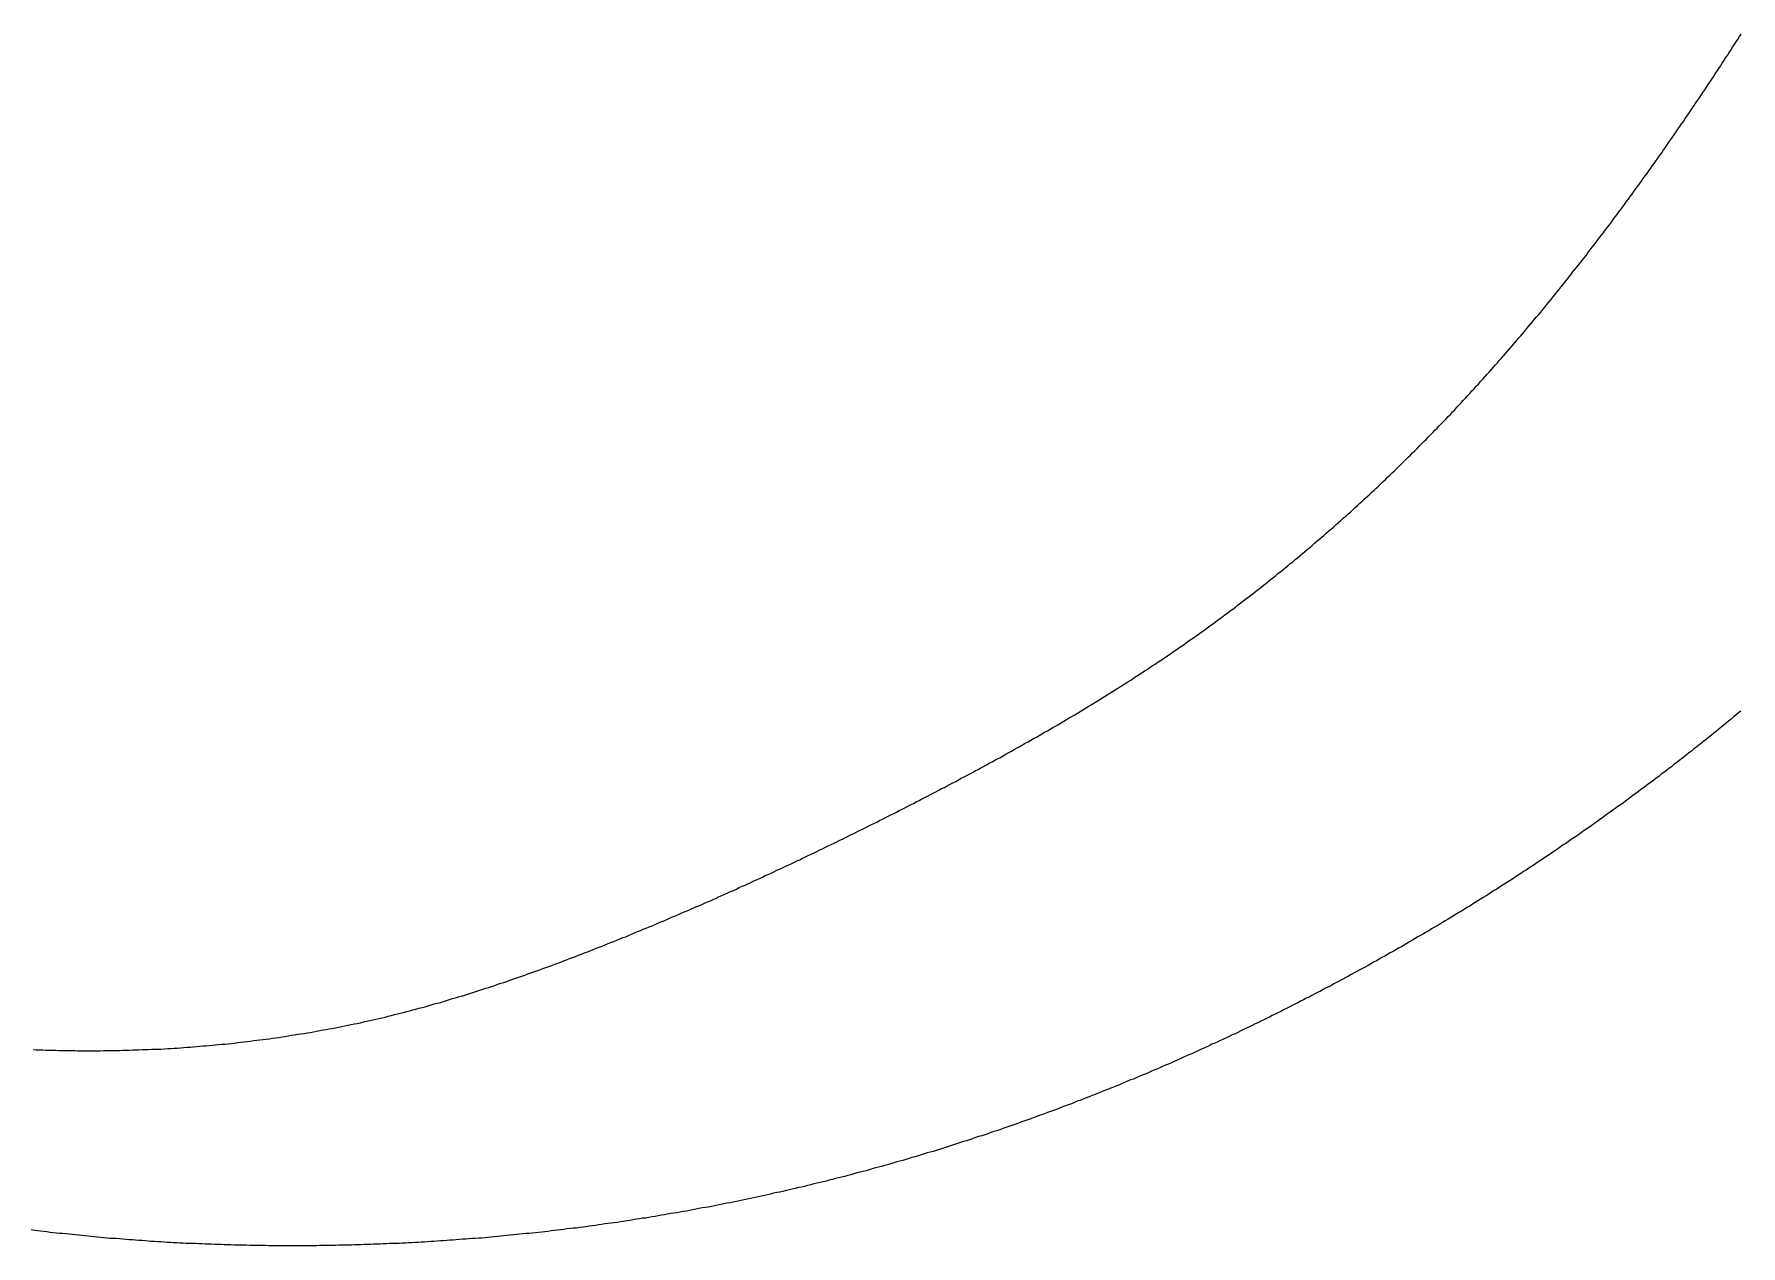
# Model space of a CAD drawing. Extents: x 63 to 788, y 423 to 1014.
# Drawn here: x 505.86 to 511.31, y 811.69 to 815.56 of the extents above; entities that cross this region are included whole.
import ezdxf

# ---------------------------------------------------------------- set-up
doc = ezdxf.new("R2010")
doc.units = 0
doc.header["$MEASUREMENT"] = 0
doc.layers.add('LAYER_1', color=7, linetype='CONTINUOUS')

msp = doc.modelspace()

# ---------------------------------------------------------------- linework, layer by layer
at = {"layer": 'LAYER_1', "color": 7}
for points in [[(505.8521, 812.314, 0), (505.8624, 812.313, 0), (505.8726, 812.313, 0), (505.8829, 812.313, 0), (505.8931, 812.312, 0), (505.9034, 812.312, 0), (505.9136, 812.312, 0), (505.9239, 812.312, 0), (505.9341, 812.311, 0), (505.9444, 812.311, 0), (505.9546, 812.311, 0), (505.9649, 812.311, 0), (505.9751, 812.311, 0), (505.9854, 812.311, 0), (505.9956, 812.31, 0), (506.0059, 812.31, 0), (506.0161, 812.31, 0), (506.0264, 812.31, 0), (506.0367, 812.31, 0), (506.0469, 812.31, 0), (506.0571, 812.31, 0), (506.0674, 812.31, 0), (506.0776, 812.311, 0), (506.0879, 812.311, 0), (506.0981, 812.311, 0), (506.1084, 812.311, 0), (506.1186, 812.311, 0), (506.1289, 812.311, 0), (506.1391, 812.312, 0), (506.1493, 812.312, 0), (506.1596, 812.312, 0), (506.1698, 812.313, 0), (506.1801, 812.313, 0), (506.1903, 812.313, 0), (506.2005, 812.314, 0), (506.2108, 812.314, 0), (506.221, 812.314, 0), (506.2312, 812.315, 0), (506.2414, 812.315, 0), (506.2517, 812.316, 0), (506.2619, 812.316, 0), (506.2721, 812.317, 0), (506.2823, 812.318, 0), (506.2925, 812.318, 0), (506.3027, 812.319, 0), (506.313, 812.319, 0), (506.3232, 812.32, 0), (506.3334, 812.321, 0), (506.3436, 812.322, 0), (506.3538, 812.322, 0), (506.364, 812.323, 0), (506.3741, 812.324, 0), (506.3843, 812.325, 0), (506.3945, 812.326, 0), (506.4047, 812.326, 0), (506.4149, 812.327, 0), (506.4251, 812.328, 0), (506.4352, 812.329, 0), (506.4454, 812.33, 0), (506.4556, 812.331, 0), (506.4657, 812.332, 0), (506.4759, 812.333, 0), (506.4861, 812.334, 0), (506.4962, 812.335, 0), (506.5064, 812.337, 0), (506.5165, 812.338, 0), (506.5266, 812.339, 0), (506.5368, 812.34, 0), (506.5469, 812.341, 0), (506.557, 812.343, 0), (506.5672, 812.344, 0), (506.5773, 812.345, 0), (506.5874, 812.346, 0), (506.5975, 812.348, 0), (506.6076, 812.349, 0), (506.6177, 812.351, 0), (506.6278, 812.352, 0), (506.6379, 812.353, 0), (506.648, 812.355, 0), (506.658, 812.356, 0), (506.6681, 812.358, 0), (506.6782, 812.36, 0), (506.6882, 812.361, 0), (506.6983, 812.363, 0), (506.7084, 812.364, 0), (506.7184, 812.366, 0), (506.7285, 812.368, 0), (506.7385, 812.369, 0), (506.7485, 812.371, 0), (506.7585, 812.373, 0), (506.7686, 812.375, 0), (506.7786, 812.377, 0), (506.7886, 812.378, 0), (506.7986, 812.38, 0), (506.8086, 812.382, 0), (506.8186, 812.384, 0), (506.8285, 812.386, 0), (506.8385, 812.388, 0), (506.8485, 812.39, 0), (506.8584, 812.392, 0), (506.8684, 812.394, 0), (506.8783, 812.396, 0), (506.8883, 812.398, 0), (506.8982, 812.4, 0), (506.9081, 812.403, 0), (506.9181, 812.405, 0), (506.928, 812.407, 0), (506.9379, 812.409, 0), (506.9478, 812.411, 0), (506.9577, 812.414, 0), (506.9676, 812.416, 0), (506.9774, 812.418, 0), (506.9873, 812.421, 0), (506.9972, 812.423, 0), (507.007, 812.426, 0), (507.0168, 812.428, 0), (507.0267, 812.431, 0), (507.0365, 812.433, 0), (507.0464, 812.436, 0), (507.0562, 812.438, 0), (507.066, 812.441, 0), (507.0758, 812.443, 0), (507.0856, 812.446, 0), (507.0954, 812.449, 0), (507.1051, 812.451, 0), (507.1149, 812.454, 0), (507.1247, 812.457, 0), (507.1344, 812.46, 0), (507.1442, 812.462, 0), (507.1539, 812.465, 0), (507.1637, 812.468, 0), (507.1734, 812.471, 0), (507.1831, 812.474, 0), (507.1929, 812.477, 0), (507.2026, 812.48, 0), (507.2123, 812.483, 0), (507.222, 812.485, 0), (507.2317, 812.488, 0), (507.2413, 812.491, 0), (507.251, 812.494, 0), (507.2607, 812.498, 0), (507.2704, 812.501, 0), (507.28, 812.504, 0), (507.2897, 812.507, 0), (507.2993, 812.51, 0), (507.3089, 812.513, 0), (507.3186, 812.516, 0), (507.3282, 812.519, 0), (507.3378, 812.523, 0), (507.3475, 812.526, 0), (507.3571, 812.529, 0), (507.3667, 812.532, 0), (507.3763, 812.536, 0), (507.3859, 812.539, 0), (507.3954, 812.542, 0), (507.405, 812.546, 0), (507.4146, 812.549, 0), (507.4242, 812.552, 0), (507.4337, 812.556, 0), (507.4433, 812.559, 0), (507.4528, 812.563, 0), (507.4624, 812.566, 0), (507.4719, 812.569, 0), (507.4814, 812.573, 0), (507.491, 812.576, 0), (507.5005, 812.58, 0), (507.51, 812.583, 0), (507.5195, 812.587, 0), (507.529, 812.59, 0), (507.5385, 812.594, 0), (507.548, 812.598, 0), (507.5575, 812.601, 0), (507.567, 812.605, 0), (507.5765, 812.608, 0), (507.586, 812.612, 0), (507.5954, 812.616, 0), (507.6049, 812.619, 0), (507.6144, 812.623, 0), (507.6238, 812.627, 0), (507.6333, 812.63, 0), (507.6427, 812.634, 0), (507.6522, 812.638, 0), (507.6616, 812.641, 0), (507.671, 812.645, 0), (507.6805, 812.649, 0), (507.6899, 812.653, 0), (507.6993, 812.656, 0), (507.7087, 812.66, 0), (507.7181, 812.664, 0), (507.7275, 812.668, 0), (507.7369, 812.672, 0), (507.7463, 812.675, 0), (507.7557, 812.679, 0), (507.7651, 812.683, 0), (507.7745, 812.687, 0), (507.7839, 812.691, 0), (507.7933, 812.695, 0), (507.8026, 812.699, 0), (507.812, 812.702, 0), (507.8214, 812.706, 0), (507.8307, 812.71, 0), (507.8401, 812.714, 0), (507.8494, 812.718, 0), (507.8588, 812.722, 0), (507.8681, 812.726, 0), (507.8774, 812.73, 0), (507.8868, 812.734, 0), (507.8961, 812.738, 0), (507.9054, 812.742, 0), (507.9147, 812.746, 0), (507.9241, 812.75, 0), (507.9334, 812.754, 0), (507.9427, 812.758, 0), (507.952, 812.762, 0), (507.9613, 812.766, 0), (507.9706, 812.77, 0), (507.9799, 812.774, 0), (507.9892, 812.778, 0), (507.9984, 812.782, 0), (508.0077, 812.786, 0), (508.017, 812.79, 0), (508.0263, 812.794, 0), (508.0355, 812.798, 0), (508.0448, 812.803, 0), (508.054, 812.807, 0), (508.0633, 812.811, 0), (508.0726, 812.815, 0), (508.0818, 812.819, 0), (508.091, 812.823, 0), (508.1003, 812.827, 0), (508.1095, 812.832, 0), (508.1188, 812.836, 0), (508.128, 812.84, 0), (508.1372, 812.844, 0), (508.1464, 812.848, 0), (508.1556, 812.853, 0), (508.1649, 812.857, 0), (508.1741, 812.861, 0), (508.1833, 812.865, 0), (508.1925, 812.87, 0), (508.2017, 812.874, 0), (508.2109, 812.878, 0), (508.2201, 812.882, 0), (508.2292, 812.887, 0), (508.2384, 812.891, 0), (508.2476, 812.895, 0), (508.2568, 812.9, 0), (508.266, 812.904, 0), (508.2751, 812.908, 0), (508.2843, 812.912, 0), (508.2934, 812.917, 0), (508.3026, 812.921, 0), (508.3118, 812.926, 0), (508.3209, 812.93, 0), (508.3301, 812.934, 0), (508.3392, 812.939, 0), (508.3483, 812.943, 0), (508.3575, 812.947, 0), (508.3666, 812.952, 0), (508.3757, 812.956, 0), (508.3849, 812.961, 0), (508.394, 812.965, 0), (508.4031, 812.969, 0), (508.4122, 812.974, 0), (508.4213, 812.978, 0), (508.4304, 812.983, 0), (508.4395, 812.987, 0), (508.4486, 812.992, 0), (508.4577, 812.996, 0), (508.4668, 813.001, 0), (508.4759, 813.005, 0), (508.485, 813.01, 0), (508.4941, 813.014, 0), (508.5032, 813.019, 0), (508.5123, 813.023, 0), (508.5213, 813.028, 0), (508.5304, 813.032, 0), (508.5395, 813.037, 0), (508.5486, 813.041, 0), (508.5576, 813.046, 0), (508.5667, 813.05, 0), (508.5757, 813.055, 0), (508.5848, 813.06, 0), (508.5938, 813.064, 0), (508.6029, 813.069, 0), (508.6119, 813.073, 0), (508.621, 813.078, 0), (508.63, 813.082, 0), (508.639, 813.087, 0), (508.6481, 813.092, 0), (508.6571, 813.096, 0), (508.6661, 813.101, 0), (508.6751, 813.106, 0), (508.6842, 813.11, 0), (508.6932, 813.115, 0), (508.7022, 813.12, 0), (508.7112, 813.124, 0), (508.7202, 813.129, 0), (508.7292, 813.134, 0), (508.7382, 813.138, 0), (508.7472, 813.143, 0), (508.7562, 813.148, 0), (508.7652, 813.152, 0), (508.7742, 813.157, 0), (508.7831, 813.162, 0), (508.7921, 813.167, 0), (508.8011, 813.171, 0), (508.8101, 813.176, 0), (508.819, 813.181, 0), (508.828, 813.186, 0), (508.8369, 813.19, 0), (508.8459, 813.195, 0), (508.8548, 813.2, 0), (508.8638, 813.205, 0), (508.8727, 813.209, 0), (508.8816, 813.214, 0), (508.8905, 813.219, 0), (508.8995, 813.224, 0), (508.9084, 813.229, 0), (508.9173, 813.234, 0), (508.9262, 813.239, 0), (508.9351, 813.243, 0), (508.944, 813.248, 0), (508.9529, 813.253, 0), (508.9617, 813.258, 0), (508.9706, 813.263, 0), (508.9795, 813.268, 0), (508.9883, 813.273, 0), (508.9972, 813.278, 0), (509.006, 813.283, 0), (509.0149, 813.288, 0), (509.0237, 813.293, 0), (509.0326, 813.298, 0), (509.0414, 813.303, 0), (509.0502, 813.308, 0), (509.059, 813.313, 0), (509.0678, 813.318, 0), (509.0766, 813.323, 0), (509.0854, 813.328, 0), (509.0942, 813.333, 0), (509.103, 813.338, 0), (509.1117, 813.343, 0), (509.1205, 813.348, 0), (509.1293, 813.353, 0), (509.138, 813.358, 0), (509.1467, 813.364, 0), (509.1555, 813.369, 0), (509.1642, 813.374, 0), (509.1729, 813.379, 0), (509.1816, 813.384, 0), (509.1903, 813.389, 0), (509.199, 813.395, 0), (509.2077, 813.4, 0), (509.2164, 813.405, 0), (509.2251, 813.41, 0), (509.2337, 813.416, 0), (509.2424, 813.421, 0), (509.251, 813.426, 0), (509.2597, 813.432, 0), (509.2683, 813.437, 0), (509.2769, 813.442, 0), (509.2855, 813.448, 0), (509.2941, 813.453, 0), (509.3027, 813.458, 0), (509.3113, 813.464, 0), (509.3199, 813.469, 0), (509.3284, 813.474, 0), (509.337, 813.48, 0), (509.3455, 813.485, 0), (509.3541, 813.491, 0), (509.3626, 813.496, 0), (509.3711, 813.502, 0), (509.3796, 813.507, 0), (509.3881, 813.513, 0), (509.3966, 813.518, 0), (509.4051, 813.524, 0), (509.4136, 813.529, 0), (509.422, 813.535, 0), (509.4305, 813.541, 0), (509.4389, 813.546, 0), (509.4473, 813.552, 0), (509.4558, 813.558, 0), (509.4642, 813.563, 0), (509.4726, 813.569, 0), (509.481, 813.575, 0), (509.4893, 813.58, 0), (509.4977, 813.586, 0), (509.506, 813.592, 0), (509.5144, 813.598, 0), (509.5227, 813.603, 0), (509.531, 813.609, 0), (509.5394, 813.615, 0), (509.5477, 813.621, 0), (509.5559, 813.627, 0), (509.5642, 813.632, 0), (509.5725, 813.638, 0), (509.5807, 813.644, 0), (509.589, 813.65, 0), (509.5972, 813.656, 0), (509.6054, 813.662, 0), (509.6137, 813.668, 0), (509.6219, 813.674, 0), (509.6301, 813.68, 0), (509.6382, 813.686, 0), (509.6464, 813.692, 0), (509.6546, 813.698, 0), (509.6627, 813.704, 0), (509.6708, 813.71, 0), (509.679, 813.716, 0), (509.6871, 813.722, 0), (509.6952, 813.728, 0), (509.7033, 813.735, 0), (509.7113, 813.741, 0), (509.7194, 813.747, 0), (509.7275, 813.753, 0), (509.7355, 813.759, 0), (509.7435, 813.765, 0), (509.7516, 813.772, 0), (509.7596, 813.778, 0), (509.7676, 813.784, 0), (509.7755, 813.79, 0), (509.7835, 813.797, 0), (509.7915, 813.803, 0), (509.7994, 813.809, 0), (509.8074, 813.816, 0), (509.8153, 813.822, 0), (509.8232, 813.828, 0), (509.8311, 813.835, 0), (509.839, 813.841, 0), (509.8469, 813.847, 0), (509.8548, 813.854, 0), (509.8626, 813.86, 0), (509.8705, 813.867, 0), (509.8783, 813.873, 0), (509.8861, 813.88, 0), (509.894, 813.886, 0), (509.9018, 813.893, 0), (509.9095, 813.899, 0), (509.9173, 813.906, 0), (509.9251, 813.912, 0), (509.9328, 813.919, 0), (509.9406, 813.925, 0), (509.9483, 813.932, 0), (509.956, 813.939, 0), (509.9637, 813.945, 0), (509.9714, 813.952, 0), (509.9791, 813.958, 0), (509.9868, 813.965, 0), (509.9944, 813.972, 0), (510.0021, 813.978, 0), (510.0097, 813.985, 0), (510.0173, 813.992, 0), (510.0249, 813.999, 0), (510.0325, 814.005, 0), (510.0401, 814.012, 0), (510.0477, 814.019, 0), (510.0552, 814.026, 0), (510.0628, 814.032, 0), (510.0703, 814.039, 0), (510.0778, 814.046, 0), (510.0853, 814.053, 0), (510.0928, 814.06, 0), (510.1003, 814.067, 0), (510.1078, 814.074, 0), (510.1153, 814.08, 0), (510.1227, 814.087, 0), (510.1301, 814.094, 0), (510.1376, 814.101, 0), (510.145, 814.108, 0), (510.1524, 814.115, 0), (510.1598, 814.122, 0), (510.1671, 814.129, 0), (510.1745, 814.136, 0), (510.1818, 814.143, 0), (510.1892, 814.15, 0), (510.1965, 814.157, 0), (510.2038, 814.164, 0), (510.2111, 814.171, 0), (510.2184, 814.178, 0), (510.2256, 814.185, 0), (510.2329, 814.192, 0), (510.2402, 814.2, 0), (510.2474, 814.207, 0), (510.2546, 814.214, 0), (510.2618, 814.221, 0), (510.269, 814.228, 0), (510.2762, 814.235, 0), (510.2834, 814.243, 0), (510.2905, 814.25, 0), (510.2977, 814.257, 0), (510.3048, 814.264, 0), (510.3119, 814.271, 0), (510.319, 814.279, 0), (510.3261, 814.286, 0), (510.3332, 814.293, 0), (510.3402, 814.3, 0), (510.3473, 814.308, 0), (510.3543, 814.315, 0), (510.3613, 814.322, 0), (510.3684, 814.33, 0), (510.3754, 814.337, 0), (510.3823, 814.344, 0), (510.3893, 814.352, 0), (510.3963, 814.359, 0), (510.4032, 814.367, 0), (510.4102, 814.374, 0), (510.4171, 814.381, 0), (510.424, 814.389, 0), (510.4309, 814.396, 0), (510.4378, 814.404, 0), (510.4447, 814.411, 0), (510.4515, 814.419, 0), (510.4584, 814.426, 0), (510.4652, 814.434, 0), (510.472, 814.441, 0), (510.4788, 814.449, 0), (510.4856, 814.456, 0), (510.4924, 814.464, 0), (510.4992, 814.471, 0), (510.506, 814.479, 0), (510.5127, 814.486, 0), (510.5195, 814.494, 0), (510.5262, 814.502, 0), (510.5329, 814.509, 0), (510.5396, 814.517, 0), (510.5463, 814.524, 0), (510.553, 814.532, 0), (510.5596, 814.54, 0), (510.5663, 814.547, 0), (510.5729, 814.555, 0), (510.5796, 814.563, 0), (510.5862, 814.57, 0), (510.5928, 814.578, 0), (510.5994, 814.586, 0), (510.606, 814.594, 0), (510.6125, 814.601, 0), (510.6191, 814.609, 0), (510.6257, 814.617, 0), (510.6322, 814.625, 0), (510.6387, 814.632, 0), (510.6452, 814.64, 0), (510.6517, 814.648, 0), (510.6582, 814.656, 0), (510.6647, 814.663, 0), (510.6712, 814.671, 0), (510.6777, 814.679, 0), (510.6841, 814.687, 0), (510.6905, 814.695, 0), (510.697, 814.703, 0), (510.7034, 814.71, 0), (510.7098, 814.718, 0), (510.7162, 814.726, 0), (510.7226, 814.734, 0), (510.7289, 814.742, 0), (510.7353, 814.75, 0), (510.7416, 814.758, 0), (510.748, 814.766, 0), (510.7543, 814.774, 0), (510.7606, 814.782, 0), (510.7669, 814.79, 0), (510.7732, 814.798, 0), (510.7795, 814.806, 0), (510.7858, 814.813, 0), (510.7921, 814.821, 0), (510.7983, 814.829, 0), (510.8046, 814.837, 0), (510.8108, 814.845, 0), (510.817, 814.853, 0), (510.8232, 814.862, 0), (510.8294, 814.87, 0), (510.8356, 814.878, 0), (510.8418, 814.886, 0), (510.848, 814.894, 0), (510.8541, 814.902, 0), (510.8603, 814.91, 0), (510.8664, 814.918, 0), (510.8726, 814.926, 0), (510.8787, 814.934, 0), (510.8848, 814.942, 0), (510.8909, 814.95, 0), (510.897, 814.958, 0), (510.9031, 814.967, 0), (510.9091, 814.975, 0), (510.9152, 814.983, 0), (510.9212, 814.991, 0), (510.9273, 814.999, 0), (510.9333, 815.007, 0), (510.9393, 815.015, 0), (510.9453, 815.024, 0), (510.9514, 815.032, 0), (510.9573, 815.04, 0), (510.9633, 815.048, 0), (510.9693, 815.056, 0), (510.9753, 815.065, 0), (510.9812, 815.073, 0), (510.9872, 815.081, 0), (510.9931, 815.089, 0), (510.999, 815.098, 0), (511.005, 815.106, 0), (511.0109, 815.114, 0), (511.0168, 815.122, 0), (511.0227, 815.131, 0), (511.0285, 815.139, 0), (511.0344, 815.147, 0), (511.0403, 815.155, 0), (511.0461, 815.164, 0), (511.052, 815.172, 0), (511.0578, 815.18, 0), (511.0636, 815.189, 0), (511.0695, 815.197, 0), (511.0753, 815.205, 0), (511.0811, 815.214, 0), (511.0869, 815.222, 0), (511.0926, 815.23, 0), (511.0984, 815.239, 0), (511.1042, 815.247, 0), (511.1099, 815.255, 0), (511.1157, 815.264, 0), (511.1214, 815.272, 0), (511.1272, 815.28, 0), (511.1329, 815.289, 0), (511.1386, 815.297, 0), (511.1443, 815.305, 0), (511.15, 815.314, 0), (511.1557, 815.322, 0), (511.1614, 815.331, 0), (511.1671, 815.339, 0), (511.1727, 815.347, 0), (511.1784, 815.356, 0), (511.184, 815.364, 0), (511.1897, 815.373, 0), (511.1953, 815.381, 0), (511.2009, 815.39, 0), (511.2065, 815.398, 0), (511.2122, 815.406, 0), (511.2178, 815.415, 0), (511.2234, 815.423, 0), (511.2289, 815.432, 0), (511.2345, 815.44, 0), (511.2401, 815.449, 0), (511.2457, 815.457, 0), (511.2512, 815.466, 0), (511.2568, 815.474, 0), (511.2623, 815.483, 0), (511.2679, 815.491, 0), (511.2734, 815.5, 0), (511.2789, 815.508, 0), (511.2844, 815.517, 0), (511.2899, 815.525, 0), (511.2954, 815.534, 0), (511.3009, 815.542, 0), (511.3064, 815.551, 0), (511.3119, 815.559, 0)], [(511.3109, 813.396, 0), (511.3031, 813.39, 0), (511.2953, 813.383, 0), (511.2875, 813.377, 0), (511.2796, 813.37, 0), (511.2718, 813.364, 0), (511.264, 813.357, 0), (511.2561, 813.351, 0), (511.2482, 813.344, 0), (511.2403, 813.338, 0), (511.2325, 813.332, 0), (511.2246, 813.325, 0), (511.2166, 813.319, 0), (511.2087, 813.313, 0), (511.2008, 813.306, 0), (511.1929, 813.3, 0), (511.1849, 813.293, 0), (511.177, 813.287, 0), (511.169, 813.281, 0), (511.161, 813.275, 0), (511.1531, 813.268, 0), (511.1451, 813.262, 0), (511.1371, 813.256, 0), (511.1291, 813.249, 0), (511.1211, 813.243, 0), (511.113, 813.237, 0), (511.105, 813.231, 0), (511.097, 813.225, 0), (511.0889, 813.218, 0), (511.0808, 813.212, 0), (511.0728, 813.206, 0), (511.0647, 813.2, 0), (511.0566, 813.194, 0), (511.0485, 813.187, 0), (511.0404, 813.181, 0), (511.0323, 813.175, 0), (511.0242, 813.169, 0), (511.0161, 813.163, 0), (511.0079, 813.157, 0), (510.9998, 813.151, 0), (510.9916, 813.145, 0), (510.9835, 813.139, 0), (510.9753, 813.133, 0), (510.9671, 813.127, 0), (510.9589, 813.121, 0), (510.9507, 813.114, 0), (510.9425, 813.108, 0), (510.9343, 813.102, 0), (510.9261, 813.096, 0), (510.9179, 813.091, 0), (510.9096, 813.085, 0), (510.9014, 813.079, 0), (510.8931, 813.073, 0), (510.8849, 813.067, 0), (510.8766, 813.061, 0), (510.8683, 813.055, 0), (510.86, 813.049, 0), (510.8517, 813.043, 0), (510.8434, 813.037, 0), (510.8351, 813.031, 0), (510.8268, 813.025, 0), (510.8185, 813.02, 0), (510.8101, 813.014, 0), (510.8018, 813.008, 0), (510.7934, 813.002, 0), (510.7851, 812.996, 0), (510.7767, 812.991, 0), (510.7683, 812.985, 0), (510.7599, 812.979, 0), (510.7516, 812.973, 0), (510.7432, 812.968, 0), (510.7347, 812.962, 0), (510.7263, 812.956, 0), (510.7179, 812.95, 0), (510.7095, 812.945, 0), (510.701, 812.939, 0), (510.6926, 812.933, 0), (510.6841, 812.928, 0), (510.6757, 812.922, 0), (510.6672, 812.916, 0), (510.6587, 812.911, 0), (510.6503, 812.905, 0), (510.6418, 812.899, 0), (510.6333, 812.894, 0), (510.6248, 812.888, 0), (510.6162, 812.883, 0), (510.6077, 812.877, 0), (510.5992, 812.872, 0), (510.5907, 812.866, 0), (510.5821, 812.86, 0), (510.5736, 812.855, 0), (510.565, 812.849, 0), (510.5564, 812.844, 0), (510.5479, 812.838, 0), (510.5393, 812.833, 0), (510.5307, 812.827, 0), (510.5221, 812.822, 0), (510.5135, 812.817, 0), (510.5049, 812.811, 0), (510.4963, 812.806, 0), (510.4877, 812.8, 0), (510.479, 812.795, 0), (510.4704, 812.79, 0), (510.4617, 812.784, 0), (510.4531, 812.779, 0), (510.4444, 812.773, 0), (510.4358, 812.768, 0), (510.4271, 812.763, 0), (510.4184, 812.757, 0), (510.4097, 812.752, 0), (510.401, 812.747, 0), (510.3923, 812.742, 0), (510.3836, 812.736, 0), (510.3749, 812.731, 0), (510.3662, 812.726, 0), (510.3575, 812.72, 0), (510.3487, 812.715, 0), (510.34, 812.71, 0), (510.3312, 812.705, 0), (510.3225, 812.7, 0), (510.3137, 812.694, 0), (510.3049, 812.689, 0), (510.2962, 812.684, 0), (510.2874, 812.679, 0), (510.2786, 812.674, 0), (510.2698, 812.669, 0), (510.261, 812.664, 0), (510.2522, 812.658, 0), (510.2434, 812.653, 0), (510.2346, 812.648, 0), (510.2257, 812.643, 0), (510.2169, 812.638, 0), (510.2081, 812.633, 0), (510.1992, 812.628, 0), (510.1904, 812.623, 0), (510.1815, 812.618, 0), (510.1726, 812.613, 0), (510.1638, 812.608, 0), (510.1549, 812.603, 0), (510.146, 812.598, 0), (510.1371, 812.593, 0), (510.1282, 812.588, 0), (510.1193, 812.583, 0), (510.1104, 812.578, 0), (510.1015, 812.573, 0), (510.0926, 812.569, 0), (510.0836, 812.564, 0), (510.0747, 812.559, 0), (510.0658, 812.554, 0), (510.0568, 812.549, 0), (510.0479, 812.544, 0), (510.0389, 812.539, 0), (510.0299, 812.535, 0), (510.021, 812.53, 0), (510.012, 812.525, 0), (510.003, 812.52, 0), (509.994, 812.515, 0), (509.985, 812.511, 0), (509.976, 812.506, 0), (509.967, 812.501, 0), (509.958, 812.497, 0), (509.949, 812.492, 0), (509.9399, 812.487, 0), (509.9309, 812.482, 0), (509.9219, 812.478, 0), (509.9128, 812.473, 0), (509.9038, 812.469, 0), (509.8947, 812.464, 0), (509.8857, 812.459, 0), (509.8766, 812.455, 0), (509.8675, 812.45, 0), (509.8584, 812.445, 0), (509.8494, 812.441, 0), (509.8403, 812.436, 0), (509.8312, 812.432, 0), (509.8221, 812.427, 0), (509.813, 812.423, 0), (509.8038, 812.418, 0), (509.7947, 812.414, 0), (509.7856, 812.409, 0), (509.7765, 812.405, 0), (509.7673, 812.4, 0), (509.7582, 812.396, 0), (509.749, 812.391, 0), (509.7399, 812.387, 0), (509.7307, 812.383, 0), (509.7215, 812.378, 0), (509.7124, 812.374, 0), (509.7032, 812.369, 0), (509.694, 812.365, 0), (509.6848, 812.361, 0), (509.6756, 812.356, 0), (509.6664, 812.352, 0), (509.6572, 812.348, 0), (509.648, 812.343, 0), (509.6388, 812.339, 0), (509.6296, 812.335, 0), (509.6203, 812.331, 0), (509.6111, 812.326, 0), (509.6019, 812.322, 0), (509.5926, 812.318, 0), (509.5834, 812.314, 0), (509.5741, 812.309, 0), (509.5648, 812.305, 0), (509.5556, 812.301, 0), (509.5463, 812.297, 0), (509.537, 812.293, 0), (509.5277, 812.289, 0), (509.5184, 812.285, 0), (509.5091, 812.28, 0), (509.4998, 812.276, 0), (509.4905, 812.272, 0), (509.4812, 812.268, 0), (509.4719, 812.264, 0), (509.4626, 812.26, 0), (509.4533, 812.256, 0), (509.4439, 812.252, 0), (509.4346, 812.248, 0), (509.4252, 812.244, 0), (509.4159, 812.24, 0), (509.4065, 812.236, 0), (509.3972, 812.232, 0), (509.3878, 812.228, 0), (509.3784, 812.224, 0), (509.3691, 812.22, 0), (509.3597, 812.217, 0), (509.3503, 812.213, 0), (509.3409, 812.209, 0), (509.3315, 812.205, 0), (509.3221, 812.201, 0), (509.3127, 812.197, 0), (509.3033, 812.193, 0), (509.2939, 812.19, 0), (509.2844, 812.186, 0), (509.275, 812.182, 0), (509.2656, 812.178, 0), (509.2561, 812.175, 0), (509.2467, 812.171, 0), (509.2372, 812.167, 0), (509.2278, 812.163, 0), (509.2183, 812.16, 0), (509.2089, 812.156, 0), (509.1994, 812.152, 0), (509.1899, 812.149, 0), (509.1804, 812.145, 0), (509.171, 812.141, 0), (509.1615, 812.138, 0), (509.152, 812.134, 0), (509.1425, 812.131, 0), (509.133, 812.127, 0), (509.1235, 812.123, 0), (509.114, 812.12, 0), (509.1044, 812.116, 0), (509.0949, 812.113, 0), (509.0854, 812.109, 0), (509.0758, 812.106, 0), (509.0663, 812.102, 0), (509.0568, 812.099, 0), (509.0472, 812.095, 0), (509.0377, 812.092, 0), (509.0281, 812.089, 0), (509.0185, 812.085, 0), (509.009, 812.082, 0), (508.9994, 812.078, 0), (508.9898, 812.075, 0), (508.9802, 812.072, 0), (508.9707, 812.068, 0), (508.9611, 812.065, 0), (508.9515, 812.062, 0), (508.9419, 812.058, 0), (508.9323, 812.055, 0), (508.9227, 812.052, 0), (508.913, 812.049, 0), (508.9034, 812.045, 0), (508.8938, 812.042, 0), (508.8842, 812.039, 0), (508.8745, 812.036, 0), (508.8649, 812.033, 0), (508.8553, 812.029, 0), (508.8456, 812.026, 0), (508.836, 812.023, 0), (508.8263, 812.02, 0), (508.8166, 812.017, 0), (508.807, 812.014, 0), (508.7973, 812.011, 0), (508.7876, 812.008, 0), (508.7779, 812.005, 0), (508.7683, 812.001, 0), (508.7586, 811.998, 0), (508.7489, 811.995, 0), (508.7392, 811.992, 0), (508.7295, 811.989, 0), (508.7198, 811.986, 0), (508.7101, 811.984, 0), (508.7004, 811.981, 0), (508.6906, 811.978, 0), (508.6809, 811.975, 0), (508.6712, 811.972, 0), (508.6614, 811.969, 0), (508.6517, 811.966, 0), (508.642, 811.963, 0), (508.6322, 811.96, 0), (508.6225, 811.958, 0), (508.6127, 811.955, 0), (508.603, 811.952, 0), (508.5932, 811.949, 0), (508.5834, 811.946, 0), (508.5737, 811.944, 0), (508.5639, 811.941, 0), (508.5541, 811.938, 0), (508.5443, 811.936, 0), (508.5345, 811.933, 0), (508.5247, 811.93, 0), (508.5149, 811.927, 0), (508.5051, 811.925, 0), (508.4953, 811.922, 0), (508.4855, 811.92, 0), (508.4757, 811.917, 0), (508.4659, 811.914, 0), (508.4561, 811.912, 0), (508.4463, 811.909, 0), (508.4364, 811.907, 0), (508.4266, 811.904, 0), (508.4168, 811.902, 0), (508.4069, 811.899, 0), (508.3971, 811.897, 0), (508.3872, 811.894, 0), (508.3774, 811.892, 0), (508.3675, 811.889, 0), (508.3576, 811.887, 0), (508.3478, 811.885, 0), (508.3379, 811.882, 0), (508.328, 811.88, 0), (508.3182, 811.877, 0), (508.3083, 811.875, 0), (508.2984, 811.873, 0), (508.2885, 811.87, 0), (508.2786, 811.868, 0), (508.2687, 811.866, 0), (508.2588, 811.864, 0), (508.2489, 811.861, 0), (508.239, 811.859, 0), (508.2291, 811.857, 0), (508.2192, 811.855, 0), (508.2093, 811.852, 0), (508.1994, 811.85, 0), (508.1895, 811.848, 0), (508.1795, 811.846, 0), (508.1696, 811.844, 0), (508.1597, 811.842, 0), (508.1497, 811.839, 0), (508.1398, 811.837, 0), (508.1299, 811.835, 0), (508.1199, 811.833, 0), (508.11, 811.831, 0), (508.1, 811.829, 0), (508.0901, 811.827, 0), (508.0801, 811.825, 0), (508.0701, 811.823, 0), (508.0602, 811.821, 0), (508.0502, 811.819, 0), (508.0402, 811.817, 0), (508.0303, 811.815, 0), (508.0203, 811.813, 0), (508.0103, 811.811, 0), (508.0003, 811.81, 0), (507.9903, 811.808, 0), (507.9804, 811.806, 0), (507.9704, 811.804, 0), (507.9604, 811.802, 0), (507.9504, 811.8, 0), (507.9404, 811.798, 0), (507.9304, 811.797, 0), (507.9204, 811.795, 0), (507.9104, 811.793, 0), (507.9004, 811.791, 0), (507.8903, 811.79, 0), (507.8803, 811.788, 0), (507.8703, 811.786, 0), (507.8603, 811.785, 0), (507.8503, 811.783, 0), (507.8402, 811.781, 0), (507.8302, 811.78, 0), (507.8202, 811.778, 0), (507.8101, 811.776, 0), (507.8001, 811.775, 0), (507.7901, 811.773, 0), (507.78, 811.772, 0), (507.77, 811.77, 0), (507.7599, 811.768, 0), (507.7499, 811.767, 0), (507.7398, 811.765, 0), (507.7298, 811.764, 0), (507.7197, 811.762, 0), (507.7097, 811.761, 0), (507.6996, 811.76, 0), (507.6896, 811.758, 0), (507.6795, 811.757, 0), (507.6694, 811.755, 0), (507.6594, 811.754, 0), (507.6493, 811.752, 0), (507.6392, 811.751, 0), (507.6292, 811.75, 0), (507.6191, 811.748, 0), (507.609, 811.747, 0), (507.5989, 811.746, 0), (507.5888, 811.744, 0), (507.5788, 811.743, 0), (507.5687, 811.742, 0), (507.5586, 811.741, 0), (507.5485, 811.739, 0), (507.5384, 811.738, 0), (507.5283, 811.737, 0), (507.5182, 811.736, 0), (507.5081, 811.735, 0), (507.498, 811.733, 0), (507.4879, 811.732, 0), (507.4778, 811.731, 0), (507.4677, 811.73, 0), (507.4576, 811.729, 0), (507.4475, 811.728, 0), (507.4374, 811.727, 0), (507.4273, 811.726, 0), (507.4172, 811.725, 0), (507.4071, 811.724, 0), (507.397, 811.723, 0), (507.3869, 811.722, 0), (507.3768, 811.721, 0), (507.3666, 811.72, 0), (507.3565, 811.719, 0), (507.3464, 811.718, 0), (507.3363, 811.717, 0), (507.3261, 811.716, 0), (507.316, 811.715, 0), (507.3059, 811.714, 0), (507.2958, 811.713, 0), (507.2856, 811.712, 0), (507.2755, 811.712, 0), (507.2654, 811.711, 0), (507.2552, 811.71, 0), (507.2451, 811.709, 0), (507.235, 811.708, 0), (507.2248, 811.708, 0), (507.2147, 811.707, 0), (507.2046, 811.706, 0), (507.1944, 811.705, 0), (507.1843, 811.705, 0), (507.1742, 811.704, 0), (507.164, 811.703, 0), (507.1539, 811.703, 0), (507.1437, 811.702, 0), (507.1336, 811.701, 0), (507.1234, 811.701, 0), (507.1133, 811.7, 0), (507.1031, 811.699, 0), (507.093, 811.699, 0), (507.0828, 811.698, 0), (507.0727, 811.698, 0), (507.0625, 811.697, 0), (507.0524, 811.697, 0), (507.0422, 811.696, 0), (507.0321, 811.696, 0), (507.0219, 811.695, 0), (507.0118, 811.695, 0), (507.0016, 811.694, 0), (506.9915, 811.694, 0), (506.9813, 811.693, 0), (506.9712, 811.693, 0), (506.961, 811.692, 0), (506.9509, 811.692, 0), (506.9407, 811.692, 0), (506.9305, 811.691, 0), (506.9204, 811.691, 0), (506.9102, 811.691, 0), (506.9001, 811.69, 0), (506.8899, 811.69, 0), (506.8798, 811.69, 0), (506.8696, 811.689, 0), (506.8594, 811.689, 0), (506.8493, 811.689, 0), (506.8391, 811.689, 0), (506.829, 811.689, 0), (506.8188, 811.688, 0), (506.8087, 811.688, 0), (506.7985, 811.688, 0), (506.7883, 811.688, 0), (506.7782, 811.688, 0), (506.768, 811.688, 0), (506.7579, 811.687, 0), (506.7477, 811.687, 0), (506.7375, 811.687, 0), (506.7274, 811.687, 0), (506.7172, 811.687, 0), (506.7071, 811.687, 0), (506.6969, 811.687, 0), (506.6868, 811.687, 0), (506.6766, 811.687, 0), (506.6664, 811.687, 0), (506.6563, 811.687, 0), (506.6461, 811.687, 0), (506.636, 811.687, 0), (506.6258, 811.687, 0), (506.6157, 811.687, 0), (506.6055, 811.687, 0), (506.5953, 811.688, 0), (506.5852, 811.688, 0), (506.575, 811.688, 0), (506.5649, 811.688, 0), (506.5547, 811.688, 0), (506.5446, 811.688, 0), (506.5344, 811.689, 0), (506.5243, 811.689, 0), (506.5141, 811.689, 0), (506.504, 811.689, 0), (506.4938, 811.689, 0), (506.4837, 811.69, 0), (506.4735, 811.69, 0), (506.4634, 811.69, 0), (506.4532, 811.691, 0), (506.4431, 811.691, 0), (506.4329, 811.691, 0), (506.4228, 811.692, 0), (506.4126, 811.692, 0), (506.4025, 811.692, 0), (506.3923, 811.693, 0), (506.3822, 811.693, 0), (506.3721, 811.694, 0), (506.3619, 811.694, 0), (506.3518, 811.695, 0), (506.3416, 811.695, 0), (506.3315, 811.696, 0), (506.3213, 811.696, 0), (506.3112, 811.697, 0), (506.3011, 811.697, 0), (506.2909, 811.698, 0), (506.2808, 811.698, 0), (506.2707, 811.699, 0), (506.2605, 811.7, 0), (506.2504, 811.7, 0), (506.2403, 811.701, 0), (506.2301, 811.701, 0), (506.22, 811.702, 0), (506.2099, 811.703, 0), (506.1997, 811.704, 0), (506.1896, 811.704, 0), (506.1795, 811.705, 0), (506.1694, 811.706, 0), (506.1592, 811.706, 0), (506.1491, 811.707, 0), (506.139, 811.708, 0), (506.1289, 811.709, 0), (506.1188, 811.71, 0), (506.1087, 811.71, 0), (506.0985, 811.711, 0), (506.0884, 811.712, 0), (506.0783, 811.713, 0), (506.0682, 811.714, 0), (506.0581, 811.715, 0), (506.048, 811.716, 0), (506.0379, 811.717, 0), (506.0278, 811.718, 0), (506.0177, 811.719, 0), (506.0075, 811.72, 0), (505.9975, 811.721, 0), (505.9873, 811.722, 0), (505.9773, 811.723, 0), (505.9672, 811.724, 0), (505.957, 811.725, 0), (505.947, 811.726, 0), (505.9369, 811.727, 0), (505.9268, 811.728, 0), (505.9167, 811.729, 0), (505.9066, 811.73, 0), (505.8965, 811.732, 0), (505.8864, 811.733, 0), (505.8763, 811.734, 0), (505.8663, 811.735, 0), (505.8562, 811.736, 0), (505.8461, 811.738, 0)]]:
    msp.add_polyline3d(points, dxfattribs=at)

doc.saveas('drawing.dxf')
